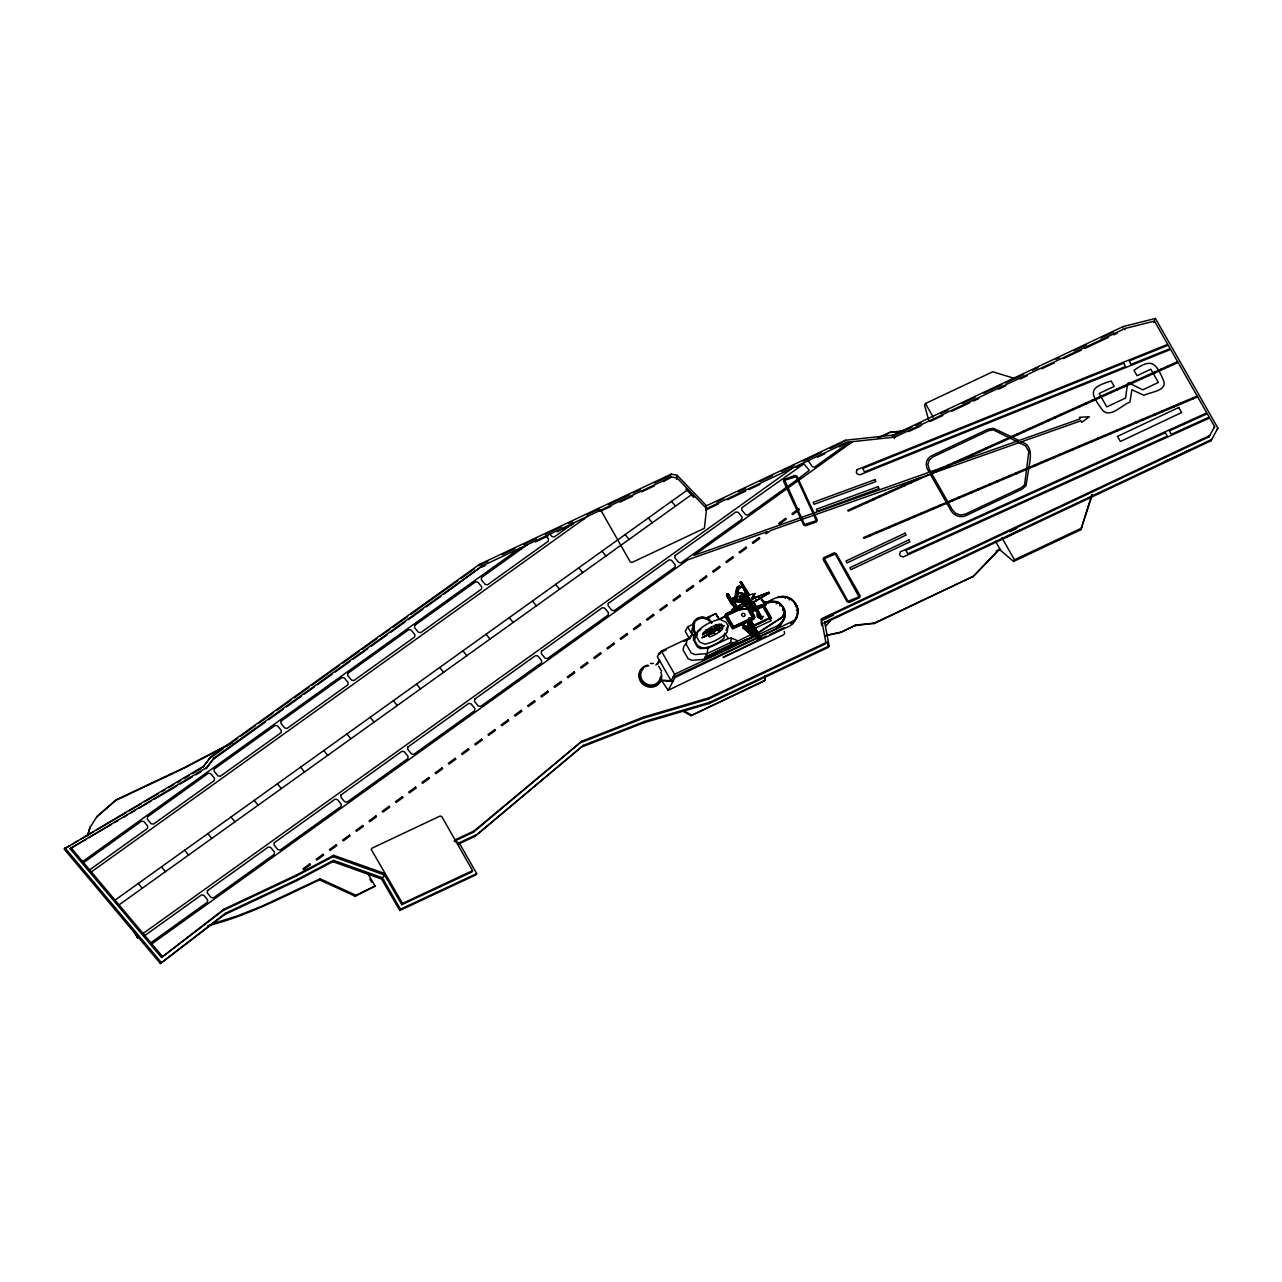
<?xml version="1.0" encoding="UTF-8"?>
<svg xmlns="http://www.w3.org/2000/svg" width="1282" height="1282" viewBox="0 0 1282 1282"><rect width="100%" height="100%" fill="white"/><g stroke="black" fill="none" stroke-linecap="round" stroke-linejoin="round"><path stroke-width="1.5" d="M754.521 617.603L753.704 619.27L732.503 628.901L724.747 616.193L725.58 614.527L732.246 611.37M728.08 625.792L727.166 632.266A46.184 44.79 -3.6 0 1 704.988 644.205L699.603 641.978L696.655 636.833L697.568 631.209A46.184 44.79 -3.6 0 1 719.763 619.254L726.109 622.331L728.08 625.792L726.045 630.247M726.734 594.784L727.679 593.726L734.955 607.556L727.054 593.822C727.551 595.361 730.115 595.489 728.753 596.595M727.327 594.063C727.631 592.845 729.65 598.47 728.865 594.88M727.679 593.726L726.67 595.281M732.326 604.671L731.189 603.534L732.775 603.63M732.983 603.197L732.198 604.639L732.23 603.838C733.721 601.546 731.237 602.316 733.016 601.931M737.278 609.158L745.179 604.623L747.326 608.95L736.429 609.351L737.038 610.408L747.47 608.646M743.848 602.7L744.794 602.444L744.009 601.963M744.233 602.941L744.409 601.771M761.204 618.1L762.534 616.498M752.021 628.26L751.877 632.827L750.018 629.125L751.877 632.827L752.117 629.526M747.342 630.888L750.13 624.831L752.021 632.811L750.098 629.029L752.069 632.731M737.294 595.633L738.769 593.085L741.781 593.085L746.14 594.816L745.996 597.043M737.807 640.776L731.349 638.083L728.288 638.548L707.904 648.147L707.103 653.644L705.212 657.169L751.348 634.446L742.679 627.555L750.771 634.638L741.557 623.981L751.685 629.847L741.765 623.949M749.794 607.588L755.002 616.722L754.169 618.405L747.727 621.466L751.813 634.638L750.226 624.911L750.451 633.997M753.688 628.228L751.14 634.558L747.743 621.321L752.951 629.542L747.438 621.578L741.589 624.382M735.323 600.986C734.714 597.156 735.564 582.589 740.852 587.284L739.249 588.134L738.608 586.595L737.454 586.948L739.634 586.611L737.567 586.723L735.275 599.255L736.589 601.707L740.772 601.819L741.797 600.713L739.185 601.915L741.156 602.236C746.252 598.357 742.118 593.294 741.941 600.425L739.249 601.787M736.413 598.646L736.749 595.922L736.413 598.646L739.506 599.928C740.067 589.015 745.291 602.091 746.284 596.931M764.745 679.091L765.017 675.406M682.28 710.885L690.966 715.677L764.601 680.934L765.29 676.495M718.497 503.954L705.869 509.916L706.238 505.509M1028.741 468.555L1026.017 485.686L1022.107 489.131L966.372 515.428A11.218 10.32 28.2 0 1 951.1 510.781L946.837 503.297M1028.853 467.449C1030.504 458.379 1033.244 444.886 1021.241 441.889M738.72 586.355L737.054 596.306L732.807 598.422L737.422 608.694M752.726 599.079L752.822 598.261M752.774 598.982L753.64 596.723L751.476 598.341L752.774 598.982L753.64 596.723M753.207 597.236L754.89 593.47L752.71 596.979M739.57 599.143L740.195 595.793M726.686 595.168L728.24 593.774M693.883 625.312A8.814 8.109 28.2 0 0 694.379 632.491L695.709 634.846L694.668 640.535L697.616 645.695L702.84 648.195A43.828 40.351 28.2 0 0 723.961 638.244L724.442 634.894M695.709 634.846L696.334 635.391L696.863 632.539L700.869 629.478M747.727 621.514L757.694 638.981M702.6 634.302L721.734 624.51L702.664 634.446L712.343 629.254L711.109 627.17L711.638 629.43L717.359 626.818M737.054 596.306L739.602 586.178L739.249 588.134M749.185 627.106L750.018 624.847M750.21 624.911L746.124 626.93L752.053 632.779L750.226 624.895L746.316 626.706M702.696 635.135L703.033 633.084A36.97 35.848 -3.6 0 1 719.875 624.014M695.405 635.423L691.735 635.311L686.896 640.551L686.191 644.253L691.174 652.987L694.892 654.589L707.103 653.644L730.596 642.554L731.349 638.083M693.29 628.34L693.418 623.501L693.899 628.372M740.772 601.819L741.99 600.329L742.134 595.233M716.526 626.738L715.468 624.911L718.016 629.334C743.256 614.943 682.2 648.452 708.561 634.302L706.078 630.023M751.813 634.638L750.194 634.109C753.015 634.782 745.114 622.603 745.739 628.629L746.877 631.032L746.236 626.722L752.085 632.523M751.685 629.847L753.56 628.741L754.521 632.17L753.351 632.763L750.787 630.183L753.56 628.741M742.919 600.489L742.518 602.348L745.291 604.88L746.044 602.861L745.034 601.082L742.855 600.601L745.034 601.082M785.93 596.899L789.151 598.678L785.93 596.899L785.177 598.309M783.27 615.36L783.943 612.716M797.42 613.197C798.862 611.017 794.536 621.033 796.843 617.331M751.925 632.459L750.242 629.43M735.996 611.274L739.329 606.787M87.673 835.031L89.852 827.675L97.176 816.249L116.101 799.808L184.304 767.63L232.218 742.502M87.593 835.784L90.189 827.05M1091.895 494.628L1080.854 529.722L1013.565 561.468L999.479 549.465L996.098 551.036M1092.264 494.74L1080.854 529.722M776.796 602.877L776.171 603.87M783.222 620.296L779.744 626.209L776.171 628.613L672.986 677.297L675.053 677.457L794.92 620.135M783.43 619.478C773.383 638.051 791.811 603.165 782.629 620.969M736.477 599.912L736.99 601.018L737.775 600.457M704.603 618.565L708.129 619.671M743.512 598.181L741.493 595.617L743.56 598.806L745.146 595.906L744.634 596.723M743.768 597.716L743.256 598.662M743.816 598.341C747.23 599.063 748.047 599.287 746.701 595.425L739.858 598.87L740.932 600.745L743.528 599.303L740.932 600.745M746.637 596.611L742.711 595.168L742.438 596.723M743.512 597.684L742.983 596.659L743.88 597.22L743.207 598.325L744.842 595.201L742.022 593.582L741.317 595.056L743.945 597.124M742.374 595.874L743.4 596.947L744.153 594.784A10.336 9.519 28.2 0 0 746.236 595.793L748.223 596.787L746.268 595.874M742.839 595.329C739.858 593.646 744.97 603.101 745.323 594.095C745.451 594.768 746.252 596.082 744.89 594.127M743.528 597.508L742.294 596.595L742.631 594.287M747.678 598.021C743.945 600.072 744.73 595.713 746.797 598.005M744.313 597.316L746.268 597.829L744.666 597.22M742.871 597.204L742.871 596.947M745.627 598.502L743.848 598.662L745.227 597.572L742.438 596.322M747.294 630.84L749.041 627.09M746.236 597.877L747.438 596.803M752.871 630.039L752.951 631.433L754.104 630.696M745.996 597.829L744.858 596.579L744.281 598.726L742.919 598.021L743.993 595.986A6.426 6.25 28.7 0 0 745.291 596.627C749.153 596.274 749.233 598.373 751.685 603.181L756.765 600.713L752.822 593.806L747.069 596.05M744.313 596.531L744.746 595.697C742.775 596.322 742.502 595.024 743.015 596.611M743.56 598.806L744.105 597.781L745.483 598.373M744.073 596.723C744.538 597.7 743.977 598.534 746.124 594.528M743.159 597.652L744.489 596.178M743.864 595.329L744.057 594.72M745.98 596.418L745.531 595.569L745.002 596.579M744.201 596.499L741.877 593.999L742.791 593.71M742.935 595.874L747.823 597.749L745.691 596.979L745.964 594.832M743.448 595.954L743.191 594.912L743.929 595.954M746.156 597.508L745.803 596.771L746.925 598.021M748.047 597.316L747.823 596.322M752.871 597.284L754.89 593.47M739.746 596.723L735.291 596.034L737.775 596.787M743.64 596.499L742.15 595.168L743.448 594.175M744.81 596.931L745.387 597.284M742.566 596.082L744.922 597.476L744.105 596.434M1217.195 429.438L1217.9 428.124L1155.402 318.449L1123.16 326.557L893.025 435.111L845.303 440.271L706.494 505.765L677.136 475.302L671.255 474.116L479.532 564.352L210.777 756.781L203.582 766.219L64.1 849.021L160.394 963.551L224.478 914.723L296.959 880.59L332.823 861.648L333.528 860.334L382.26 877.705L400.497 909.178L399.792 910.492L381.555 879.019L332.823 861.648M383.927 876.359L385.321 873.731L333.737 855.334L333.032 856.648L295.87 876.279L223.148 910.524L161.484 957.51L70.013 848.7L206.803 767.485L214.094 757.934L482.224 565.955L671.335 476.936L677.216 478.122L706.574 508.601L704.395 528.296L631.93 562.494L630.295 561.949L600.777 510.14L600.072 511.454L598.357 508.425L597.652 509.739L586.852 514.819M203.582 766.219L202.876 767.533L210.777 756.781M206.803 767.485L206.098 768.799L214.094 757.934M161.484 957.51L223.853 909.21L296.575 874.965L333.737 855.334M160.394 963.551L225.183 913.409L297.664 879.276L333.528 860.334M223.148 910.524L223.853 909.21M224.478 914.723L225.183 913.409M295.87 876.279L296.575 874.965M296.959 880.59L297.664 879.276M479.532 564.352L478.827 565.683L487.817 561.436M444.149 594.031L482.224 565.955M207.844 925.764C247.17 916.085 283.082 896.807 319.571 879.853L320.131 878.795L355.835 895.221L375.129 886.118L367.614 873.138M319.571 879.853L355.258 896.278L355.835 895.221M375.129 886.118L355.258 896.278M381.555 879.019L384.632 875.045L401.827 904.723L471.888 871.968L472.593 870.638L441.745 816.522L440.143 816.025L371.876 848.235L371.251 849.469L402.532 903.409L401.827 904.723M399.792 910.492L475.975 874.869L476.68 873.555L459.148 842.787L454.357 841.184L455.062 839.87L474.148 830.896L582.028 741.124L644.077 716.91L709.042 697.809L825.896 642.683L821.458 618.789L1209.711 435.56L1209.006 436.874L820.752 620.103M454.357 841.184L473.443 832.21L474.148 830.896M475.542 835.079L459.148 842.787L458.443 844.101L474.837 836.393L583.342 745.371L644.75 721.397L709.827 702.264L829.101 646L824.663 622.107L1211.666 439.47L1210.961 440.784L823.957 623.421L824.663 622.107M671.255 474.116L670.55 475.43L654.541 482.961M671.335 476.936L663.387 481.663M676.431 476.616L677.136 475.302M676.511 479.436L677.216 478.122M705.869 509.916L706.574 508.601L847.226 442.226L894.948 437.082L1125.292 328.416L1154.473 321.077L1214.615 426.634L1213.91 427.948M473.443 832.21L582.028 741.124M474.837 836.393L583.342 745.371M666.336 649.814L659.236 653.163L657.346 656.705L671.095 680.822L674.604 674.284L777.789 625.6C785.914 622.155 787.965 610.488 781.139 604.719C775.882 596.771 765.578 606.402 761.54 599.175M689.86 637.603L661.368 651.048L659.749 654.06L659.236 653.163M657.746 664.236L659.637 660.727M694.716 623.469L687.649 626.802L685.245 631.305L689.7 639.125L691.735 635.311M581.323 742.438L643.372 718.224L644.077 716.91M582.637 746.685L644.045 722.711L644.75 721.397M693.001 635.039L691.911 631.449A8.814 8.109 28.2 0 1 692.52 627.86M661.592 680.566L668.178 690.293L675.053 677.457M709.587 617.924L710.516 616.193L706.959 617.876M731.349 599.239C729.234 600.152 732.599 599.014 730.484 597.492C727.118 597.941 726.141 593.742 728.336 598.069C729.827 602.22 732.23 602.652 732.503 603.55M726.429 594.928L726.894 595.665L728.593 594.159M727.198 594.255L728.032 596.242M728.817 594.784L728.432 595.457M727.263 596.338L726.75 595.745M727.535 594.447L728.112 594.015M727.391 596.867L729.859 596.386L730.019 598.822M728.16 597.284L727.872 596.515L727.759 597.524M729.426 598.229L728.112 597.813M728.721 597.444C728.833 598.934 727.263 596.595 730.484 597.492M728.4 598.646C730.035 597.668 731.557 599.399 730.083 598.886M730.083 597.011L729.057 597.428L728.817 596.066M732.663 601.546L728.849 598.902M729.682 598.534L730.131 597.108L730.227 597.973M729.218 596.979L729.506 595.986M729.923 601.306C729.298 599.335 730.74 600.505 731.285 599.992M730.067 599.335L729.121 599.655L730.051 601.226M732.118 604.848L732.695 602.636C732.919 600.216 728.625 603.021 730.74 600.537M740.307 582.14L749.233 599.271L745.179 601.546L749.041 599.688L740.307 582.14L741.3 581.675L749.505 594.88M731.75 599.72L730.948 600.745L731.397 599.319M741.044 582.589L741.3 581.675M730.436 601.883L730.003 601.146M731.397 601.018L732.391 600.825L733.032 603.469M738.672 586.9L740.403 588.118M731.493 601.05L732.391 600.825M732.807 598.422L735.868 596.771M731.589 600.954L731.028 600.601M730.932 603.085C732.711 601.771 729.57 603.566 731.253 601.899M740.115 587.156L740.547 586.323M740.339 587.444L740.788 586.611M732.775 603.037L732.15 604.287M735.003 599.752L741.99 600.329M686.447 643.452L683.819 646.288L683.114 649.99L688.097 658.708L691.815 660.326L704.026 659.381L705.052 657.458L737.326 642.234M731.75 609.928L748.175 600.441L731.75 609.928L732.246 610.809L750.066 603.774L732.246 610.809M736.589 601.707L741.22 602.107M741.493 595.617L742.374 597.156M739.858 598.87L741.092 600.457M741.845 595.761L742.07 595.072M739.073 602.107L741.028 601.322M705.052 657.458L709.924 657.073L752.133 636.946M743.832 597.172L743.848 596.242M744.714 594.495L746.156 595.249M737.086 610.312L737.438 608.87L740.467 607.283M737.278 609.799L737.759 608.998M744.361 597.765L744.938 596.803M744.906 597.524L746.557 597.172M746.701 595.425L747.598 597.604M743.544 604.126L745.355 604.784M744.97 598.309L746.765 598.037M747.086 598.534L745.323 598.694M747.47 598.534L748.143 597.268L747.326 597.268M751.46 602.268L744.842 603.085L744.249 601.979M749.169 599.976L750.114 603.005L751.765 601.867M752.838 596.322L751.428 598.438M751.909 599.095L753.544 597.556M690.966 715.677L765.001 680.181M751.284 607.075L749.922 604.094M747.727 620.36L748.816 618.293L760.162 638.212L759.072 640.263L747.727 620.36L748.864 621.225M760.787 637.747L749.553 618.052L760.739 637.843L759.345 638.019M844.598 441.585L845.303 440.271M758.335 637.555L756.636 638.388L748.047 623.292L749.649 620.023L748.127 619.831L758.239 637.955M749.361 621.177L748.223 623.389L749.874 622.683M643.372 718.224L708.337 699.123L709.042 697.809M749.025 623.1L751.605 628.132M748.88 623.949L749.778 622.091M750.803 620.488L749.169 621.209M750.803 624.703L749.89 621.433M847.226 442.226L839.309 446.953M750.05 626.001L750.948 624.142M750.611 625.376L751.54 623.34L750.018 623.148M644.045 722.711L709.122 703.578L709.827 702.264M768.96 592.941L753.031 602.556M750.627 627.01L751.524 625.167M757.534 614.847L757.774 616.738L758.752 613.437M752.646 627.876L751.797 624.911M751.204 628.036L752.101 626.193M764.088 603.902L764.889 602.396L768.447 601.899L764.889 602.396M762.838 606.739L763.559 605.408L770.386 617.395L769.681 618.725L762.838 606.739L752.598 611.578M752.694 627.218L751.749 628.981L752.742 627.299M752.502 628.693L753.431 626.658L753.752 629.478M752.374 630.087L753.271 628.228M750.948 634.398L752.967 630.68L751.348 634.446M753.495 632.042L754.441 630.279M753.351 632.763L750.883 630.007M753.544 632.138L754.489 630.375M754.393 632.01L755.322 629.975L753.8 629.783L754.169 630.568M761.011 619.238L762.213 618.373L753.303 601.242L762.005 618.773L761.011 619.238L750.98 602.332L761.22 618.837M754.072 633.068L755.018 631.305L754.12 633.148M754.713 634.173L755.611 632.33M755.29 635.199L756.188 633.356M756.46 637.25L757.358 635.391M756.636 638.388L758.255 635.103L758.319 636.353L757.454 634.702L756.572 638.035L758.223 637.346M757.037 638.276L757.95 636.257M757.502 637.971L754.521 633.244M759.281 635.359L757.63 636.08M759.393 635.584L757.758 636.289M758.175 638.644L759.2 636.753L757.614 636.273L757.229 633.132M751.3 610.472L763.8 604.575L771.267 617.684L770.322 619.462L771.219 620.632L753.848 628.821M779.873 606.146L780.337 605.072M782.629 609.351L782.965 608.165M782.501 610.248L783.863 608.581L783.062 610.088M789.279 599.976L790.033 598.566L792.965 600.745L790.033 598.566M780.562 623.164L777.261 627.01L780.914 623.597L778.062 625.52M784.6 615.729C783.879 619.975 785.129 612.94 785.145 612.492M780.257 624.19L783.59 620.376M784.488 616.386L784.247 618.052M777.261 627.01L780.914 623.597M780.738 624.51L781.058 622.699M795.513 606.418L796.266 605.008L797.58 608.341L796.442 610.536M904.211 430.496L890.413 432.451L896.326 431.858M797.757 609.158L797.276 613.998M790.754 623.324L794.503 620.536M791.122 623.805L791.507 621.93M892.32 436.425L893.025 435.111M796.362 616.962L794.279 621.401L794.552 619.639M894.243 438.396L894.948 437.082M1013.357 378.062L992.717 371.78L925.428 403.526L924.53 405.208L928.793 420.368M825.896 642.683L825.191 643.997L708.337 699.123M709.122 703.578L828.396 647.314L829.101 646M825.32 635.792L840.591 632.475L855.911 625.007L873.907 623.244L973.134 576.419L999.8 548.856L995.473 541.244M840.591 632.475L855.911 625.007M855.751 625.328L854.036 625.792L873.907 623.244M873.571 623.869L973.134 576.419M999.8 548.872L972.798 577.044M1122.455 327.872L1123.16 326.557M1124.586 329.73L1125.292 328.416M1013.565 561.468L1014.463 559.785L1081.752 528.04M1154.697 319.763L1155.402 318.449M1153.768 322.391L1154.473 321.077M744.938 597.204L745.82 597.62M743.24 597.412L741.268 595.008M742.759 597.124L741.605 595.938M1209.006 436.874L1214.615 426.634M1210.961 440.784L1217.9 428.124M743.464 596.979L742.727 596.178M746.461 598.614L747.406 598.534L745.707 598.341M745.179 597.797L744.489 597.524M808.237 460.623L812.291 466.712L814.663 467.097L849.726 441.97M745.739 598.534L746.589 598.63M794.279 621.401C799.712 615.6 799.087 606.226 793.43 600.825C785.513 592.46 773.879 598.021 765.787 602.909M1007.027 536.918L1014.302 533.072M655.855 665.038L659.509 660.374M737.182 595.649L738.897 593.165L743.464 593.55M693.722 622.796C699.075 617.507 692.761 622.443 694.091 624.767M750.323 599.832L750.435 601.45M735.724 611.065L739.201 607.203M758.64 612.315L757.069 614.126L757.374 616.578L759.393 618.212L761.925 618.084L763.495 616.273M830.383 620.905L825.56 626.273M695.197 635.071L693.53 636.962L693.482 640.006L697.408 646.881L700.164 648.596L707.904 648.147M708.93 631.129L716.702 627.01M710.004 631.353L712.856 630.92M714.683 628.02L716.061 626.497M712.84 631.706L709.988 632.154M715.773 628.26L716.558 627.379M713.914 631.946L710.5 633.773M718.593 628.613L715.741 629.045M719.667 628.837L718.305 630.359L714.715 629.606M750.643 634.734L751.524 632.699M746.012 626.946L750.883 633.869L741.925 624.254M96.839 816.874L115.765 800.433L182.172 769.104M735.403 609.591L726.75 593.967L735.515 609.367M726.942 594.047L726.622 594.191M730.387 601.819L731.109 600.938C728.993 600.505 729.65 598.87 730.852 601.418L731.734 602.043M732.359 602.893L733.112 602.812M719.25 631.593L718.016 629.334M750.787 630.183L751.621 629.734M751.028 633.757L750.194 634.109M796.859 510.188L791.972 513.745L792.661 514.595L797.34 511.197M797.644 509.627L798.766 508.81L799.455 509.659L798.109 510.637M210.072 758.095L223.02 748.832M226.257 746.509L237.587 738.4M240.824 736.076L255.406 725.644M258.644 723.32L273.21 712.888M276.447 710.565L291.014 700.132M294.251 697.825L308.834 687.392M312.071 685.069L339.586 665.358M342.823 663.05L359.008 651.448M362.261 649.141L376.828 638.708M380.065 636.385L389.776 629.43M393.013 627.106L407.58 616.674M410.817 614.366L457.77 580.746M461.007 578.422L473.971 569.16M213.389 759.248L265.39 722.022M268.643 719.683L283.258 709.218M286.511 706.895L301.142 696.414M304.395 694.091L314.138 687.104M317.391 684.78L332.006 674.316M335.259 671.992L349.89 661.512M353.143 659.188L367.758 648.708M371.011 646.384L387.26 634.75M390.513 632.427L405.144 621.946M408.397 619.623L423.012 609.158M426.265 606.835L440.896 596.354M82.625 861.552L519.867 548.231M83.57 862.69L141.533 821.137L143.904 821.522L147.718 826.185L147.478 828.428L89.628 869.885M527.239 544.77L481.567 577.493L481.327 579.736L485.141 584.4L487.513 584.784L548.295 541.228L548.52 538.985L546.036 535.924M574.192 522.655L554.305 536.918L551.949 536.533L549.946 534.081M91.343 871.92L587.477 516.406M115.043 900.108L688.13 489.452M119.05 904.884L692.488 493.971M143.103 933.488L792.933 467.85M144.818 935.539L201.482 894.916L203.854 895.301L207.652 899.98L207.428 902.207L150.875 942.735M786.331 487.384L747.855 514.963L745.483 514.579L741.685 509.916L741.909 507.672L803.926 463.844L809.246 470.366L798.221 478.875M787.1 486.84L797.436 479.42M151.821 943.873L687.809 559.801L767.229 531.71L765.53 532.943L766.235 533.793L770.851 530.428L801.25 519.691M786.956 488.746L693.866 555.459L800.385 517.8M787.741 488.202L798.077 480.782M798.846 480.237L852.706 441.633M781.94 617.283L750.627 637.394M779.616 619.11C785.177 616.37 785.257 608.373 780.946 604.463C771.443 596.322 759.425 608.533 749.313 609.014M708.433 620.408L711.238 622.876M761.284 600.024L763.719 602.732M779.777 618.821L751.989 637.234L709.924 657.073M729.859 596.386L727.07 595.842M728.336 598.069L729.202 597.604L730.452 599.559M731.125 598.598L730.259 599.079M731.109 600.938L730.067 601.723M731.493 603.63L732.375 603.149M722.952 626.93L704.026 637.106M65.815 848.011L69.244 845.992M72.673 843.989L77.801 840.96M81.231 838.957L93.217 831.906M96.647 829.903L125.78 812.804M129.21 810.785L141.196 803.75M144.626 801.731L158.327 793.686M161.756 791.667L165.186 789.664M168.615 787.645L173.743 784.632M177.172 782.613L180.602 780.61M184.031 778.591L189.159 775.578M192.588 773.559L201.162 768.543M70.013 848.7L85.509 839.598M88.955 837.579L111.358 824.438M114.803 822.403L118.248 820.384M123.409 817.355L126.854 815.32M130.299 813.301L135.475 810.272M138.921 808.253L150.972 801.17M154.417 799.135L176.82 785.994M180.265 783.975L192.316 776.892M195.761 774.873L200.937 771.828M753.159 602.316L769.456 593.069M183.967 768.255L231.882 743.127M707.119 631.818L708.001 634.75M716.494 626.642L721.301 624.254M714.907 633.837L712.183 629.013M1015.841 532.238L1020.023 530.011M1009.879 531.726L1016.818 528.28M1181.331 454.036L1190.145 449.662M766.396 636.128L722.968 657.49L789.76 625.985L793.029 623.661L796.41 618.02M769.873 634.43L773.334 632.715M502.224 554.657L514.835 548.728M523.825 544.481L536.437 538.552M545.443 534.322L561.644 526.694M568.839 523.296L572.445 521.598M608.309 504.723L629.654 494.676M633.212 493.009L640.311 489.66M481.519 567.269L485.109 565.57M513.858 552.045L521.037 548.664M535.411 541.901L547.991 535.988M556.965 531.758L573.134 524.146M580.313 520.764L583.919 519.066M601.883 510.605L610.937 506.358M619.975 502.095L632.635 496.134M641.689 491.871L654.349 485.91M716.606 501.983L723.817 498.57M738.24 491.775L745.451 488.362M759.873 481.567L772.501 475.606M781.507 471.359L794.135 465.398M803.141 461.151L821.169 452.642M830.175 448.396L842.803 442.434M727.519 499.692L745.547 491.198M749.153 489.484L759.97 484.388M796.026 467.369L803.253 463.972M817.676 457.161L824.887 453.764M878.122 437.771L890.75 431.826M881.391 436.697L888.602 433.3M894.115 435.592L912.095 427.098M915.685 425.4L921.085 422.868M940.86 413.525L948.055 410.144M962.429 403.349L975.025 397.42M984.015 393.173L1001.995 384.696M1005.585 382.998L1023.565 374.52M1032.555 370.274L1037.955 367.742M1055.935 359.248L1059.525 357.55M1073.915 350.771L1086.495 344.842M1100.869 338.047L1113.465 332.118M908.634 431.601L921.229 425.656M930.235 421.409L942.831 415.48M951.821 411.234L969.817 402.74M973.423 401.042L978.823 398.494M998.614 389.151L1005.809 385.754M1020.216 378.975L1027.411 375.578M1041.801 368.783L1054.397 362.838M1063.403 358.591L1081.399 350.098M1084.989 348.4L1108.385 337.374M1113.786 334.826L1117.391 333.128M740.099 582.525L740.804 582.509M749.281 601.338L743.704 588.262L745.098 589.303M727.535 597.268L728.817 597.172M728.657 599.079L728.801 599.495M728.961 599.175L729.843 598.71L730.211 600.297M731.269 602.332L731.317 603.437M731.333 603.934L732.342 603.79M747.759 597.3L745.339 598.454L747.871 601.306M705.324 618.469L715.933 613.469L719.234 619.27M743.848 602.268L745.291 601.45M745.9 602.524L750.114 603.005L748.512 599.768M737.727 608.133L726.045 613.645L725.227 615.312L732.983 628.02L741.845 624.398M751.028 603.325L758.415 613.036L750.435 603.357M718.417 619.414L726.525 615.584M742.006 608.485L727.198 615.616L733.448 626.577L752.358 617.652L748.063 609.863M719.346 619.478L724.538 617.027M751.444 606.771L747.326 608.95L745.787 606.258M684.091 641.449L687.633 639.766M751.412 611.129L763.559 605.408M749.553 618.052L748.864 619.767M748.047 623.292L749.794 622.379M761.204 617.956L759.329 618.004L761.556 617.427M753.031 625.584L770.386 617.395M751.621 626.962L771.267 617.684M755.995 625.167L766.251 620.344M752.967 630.68L753.944 631.032L753.111 630.135M751.396 633.677L750.948 635.055M750.595 635.087L751.476 634.67M704.026 659.381L725.532 649.221M729.121 647.538L747.053 639.077M757.55 638.18L758.415 637.699L755.37 633.629L755.579 631.545M774.905 631.978L784.328 627.523M668.178 690.293L783.094 635.071A2.917 2.676 28.2 0 0 784.167 631.433M822.804 620.119L833.524 615.072M320.131 878.795L262.906 905.733L238.18 915.62L212.123 923.889M402.532 903.409L472.593 870.638M400.497 909.178L476.68 873.555M1164.601 461.632L1180.209 454.693M920.604 477.481L847.803 510.3L848.267 511.149L1178.078 362.518M931.213 472.705L1177.597 361.652M1197.18 396.042L863.523 537.575L863.972 538.44L1197.676 396.891M754.794 597.62L768.944 592.188M754.665 597.877L768.815 592.444L769.312 593.326M801.266 517.479L813.092 513.297M813.99 512.992L943.215 467.289M954.257 463.379L1080.117 418.877L1079.476 417.307L1089.315 416.73L1081.72 422.323L1080.966 420.768L931.661 473.571M802.147 519.37L813.974 515.188M814.855 514.867L929.674 474.468M693.482 627.459L694.812 631.786M693.338 629.125L692.841 626.882M715.468 624.911L717.183 626.529M749.457 608.742L770.306 602.203M727.952 594.752L729.218 595.265M785.001 611.658L783.302 608.758M709.138 636.817L707.952 634.622M796.266 605.008L797.58 608.341M825.496 635.487L840.752 632.17M750.948 600.889L751.813 600.777M732.615 601.45L731.525 601.29M733.24 602.572L732.15 602.412M900.268 431.473L904.227 431.089M705.212 657.169L710.084 656.801M739.698 587.3L740.852 587.284M730.596 642.554L736.156 642.57M750.996 602.476L749.633 601.867M750.883 602.764L749.473 602.123M650.471 663.419L653.403 663.499M772.774 601.755C777.805 601.37 782.501 605.056 783.719 609.879M694.379 625.52L693.418 623.501M659.877 679.941L671.095 680.822M659.621 680.47L672.89 681.511L671.095 680.197M751.781 624.751L752.726 626.417M751.909 626.465L753.431 626.658M753.672 628.068L754.617 629.734M753.832 629.638L755.499 630.103L755.563 632.859M755.563 631.385L756.508 633.052M755.691 633.1L757.213 633.292L755.819 636.128L757.309 633.436L757.454 636.176M757.582 636.417L759.104 636.609L757.582 639.269L747.678 621.882L748.64 620.071L758.559 637.458M753.672 629.927L753.159 631.048M333.032 856.648L384.632 875.045M728.513 596.21L727.551 594.944M731.093 600.665L731.269 599.559M732.182 602.043L731.91 600.681M731.012 602.989L731.958 603.95M752.021 597.861L752.871 598.165M1011.226 436.633L993.31 428.284L987.957 429.214L931.726 455.735A11.218 10.32 28.2 0 0 927.607 469.533L929.162 472.257M1012.331 437.21L1018.741 440.575M684.412 711.093L691.367 714.923M735.596 600.505L736.862 601.226M741.557 623.981L751.733 630.119M728.288 638.532L724.683 633.228M719.635 627.267L718.016 625.937L715.965 626.241L714.603 627.763L714.811 629.863L718.401 630.616L719.763 629.093L719.555 627.01M718.609 627.811L716.462 627.122L715.837 629.318L717.904 629.75L718.529 627.555M713.882 630.359L712.263 629.029L710.212 629.35L708.85 630.872L709.058 632.955M708.962 632.699L710.597 634.029L712.648 633.725L714.01 632.202L713.802 630.103M742.134 596.643L741.124 595.393M747.839 620.52L748.912 621.385M749.698 623.677L750.755 624.558M751.621 627.154L752.694 628.036M753.479 630.311L754.585 631.353M757.261 636.946L758.367 637.987M743.143 627.202L751.06 634.141M750.563 633.612L747.502 621.61M685.854 489.131L693.866 497.448M729.586 599.191L730.468 599.816M70.718 847.386L162.189 956.196M64.805 847.706L161.099 962.237M671.544 501.342L675.486 506.166M648.372 517.96L652.298 522.784M625.183 534.562L629.109 539.385M601.995 551.18L605.921 556.003M578.807 567.798L582.749 572.621M555.619 584.4L559.561 589.239M532.447 601.018L536.373 605.841M509.258 617.636L513.185 622.459M486.07 634.253L490.012 639.077M462.882 650.855L466.824 655.679M439.694 667.473L443.636 672.297M416.522 684.091L420.448 688.915M393.334 700.693L397.26 705.533M370.145 717.311L374.088 722.135M346.957 733.929L350.899 738.753M323.785 750.547L327.711 755.37M300.597 767.149L304.523 771.972M277.409 783.767L281.335 788.59M254.221 800.385L258.163 805.208M231.032 816.987L234.975 821.826M207.86 833.604L211.786 838.428M184.672 850.222L188.598 855.046M161.484 866.84L165.41 871.664M138.296 883.442L142.238 888.266M699.876 618.533L696.735 620.023M658.676 666.143L661.528 671.143M751.22 602.973L756.701 610.184M757.934 613.261L756.941 610.985M740.275 600.297L742.262 603.117M740.467 601.034L742.663 604.159M747.534 621.161L753.095 629.398M741.092 582.06L749.297 595.265M706.126 630.167L707.167 631.93M705.549 630.456L706.574 632.25M369.857 879.051L371.748 882.304M1100.757 396.282L1099.155 393.478L1114.234 386.379L1111.157 380.994C1088.867 387.821 1089.38 392.244 1102.632 410.288C1110.324 418.637 1122.231 404.599 1129.955 402.115L1131.894 389.744L1144.089 395.353C1149.938 391.971 1166.812 391.09 1163.848 381.315C1156.027 362.662 1151.717 357.63 1133.993 370.322L1137.054 375.706L1150.835 369.2L1158.383 382.453L1142.807 389.808L1128.769 382.949L1127.567 383.526L1125.548 398.045L1106.799 406.891L1101.238 397.148M925.428 403.526L933.216 417.179M1001.947 537.799L1014.463 559.785M930.267 474.196L946.356 502.432M766.123 604.767L761.7 598.886A10.352 9.519 28.2 0 0 754.473 596.771M764.457 602.412L765.963 605.056M749.233 599.271L750.867 602.476M749.313 608.469L753.656 616.081M748.143 606.883L753.896 617.283L733.288 626.994L726.317 614.767L737.134 609.014M748.816 618.293L748.944 619.767M749.666 619.863L749.89 622.908L751.717 623.469M750.611 621.53L750.835 623.084M748.127 619.831L759.345 639.494L759.281 636.737M758.543 638.212L759.329 639.606M748.271 620.873L758.111 638.212M747.983 621.385L757.822 638.724M731.878 609.687L732.375 610.569M721.67 624.414L722.744 629.061A36.97 35.848 -3.6 0 1 710.516 636.705M715.228 613.966L711.67 615.648M717.135 626.433L719.779 631.145M696.495 635.103L694.171 631.032A10.352 9.519 28.2 0 1 698.033 618.084A10.352 9.519 28.2 0 1 711.895 622.667M696.334 635.391L694.011 631.321A10.352 9.519 28.2 0 1 697.873 618.373A10.352 9.519 28.2 0 1 711.734 622.956M687.649 626.802L692.536 635.375M661.368 651.048L674.604 674.284M134.081 930.7L137.719 938.136L132.815 929.53M708.593 634.414L709.811 636.625M1173.447 363.527L1173.911 364.392M1167.181 366.348L1167.646 367.213M1160.915 369.184L1161.38 370.033M1154.649 372.004L1155.13 372.854M1148.384 374.825L1148.864 375.674M1142.134 377.645L1142.599 378.51M1135.868 380.466L1136.333 381.331M1129.602 383.286L1130.067 384.151M1123.336 386.106L1123.817 386.972M1117.071 388.927L1117.551 389.792M1110.821 391.763L1111.286 392.613M1104.555 394.584L1105.02 395.433M1098.289 397.404L1098.77 398.253M1092.024 400.224L1092.504 401.09M1085.774 403.045L1086.239 403.91M1079.508 405.865L1079.973 406.731M1073.242 408.686L1073.707 409.551M1066.977 411.506L1067.457 412.371M1060.711 414.326L1061.192 415.192M1054.461 417.163L1054.926 418.012M1048.195 419.983L1048.66 420.833M1041.929 422.804L1042.394 423.653M1035.664 425.624L1036.144 426.489M1029.398 428.444L1029.879 429.31M1023.148 431.265L1023.613 432.13M1016.882 434.085L1017.347 434.951M1010.617 436.906L1011.097 437.771M1004.351 439.742L1004.832 440.591M998.101 442.562L998.566 443.412M991.835 445.383L992.3 446.232M985.57 448.203L986.034 449.069M979.304 451.024L979.785 451.889M973.038 453.844L973.519 454.709M966.788 456.664L967.253 457.53M960.522 459.485L960.987 460.35M954.257 462.321L954.721 463.171M947.991 465.142L948.472 465.991M941.741 467.962L942.206 468.811M935.475 470.782L935.94 471.648M916.678 479.244L917.159 480.109M910.428 482.064L910.893 482.929M904.163 484.884L904.627 485.75M897.897 487.721L898.362 488.57M891.631 490.541L892.112 491.391M885.365 493.362L885.846 494.211M879.115 496.182L879.58 497.047M872.85 499.002L873.314 499.868M866.584 501.823L867.065 502.688M860.318 504.643L860.799 505.509M854.068 507.464L854.533 508.329M749.617 622.427L752.422 627.731M1192.933 397.853L1193.382 398.718M1186.603 400.529L1187.052 401.41M1180.257 403.221L1180.706 404.086M1173.927 405.913L1174.376 406.779M1167.598 408.589L1168.046 409.471M1161.252 411.282L1161.716 412.147M1154.922 413.974L1155.37 414.839M1148.592 416.65L1149.041 417.531M1142.246 419.342L1142.711 420.208M1135.916 422.034L1136.365 422.9M1129.586 424.711L1130.035 425.592M1123.256 427.403L1123.705 428.268M1116.91 430.095L1117.359 430.96M1110.581 432.771L1111.029 433.653M1104.251 435.463L1104.699 436.329M1097.905 438.156L1098.37 439.021M1091.575 440.848L1092.024 441.713M1085.245 443.524L1085.694 444.389M1078.899 446.216L1079.364 447.081M1072.569 448.908L1073.018 449.774M1066.239 451.585L1066.688 452.45M1059.91 454.277L1060.358 455.142M1053.564 456.969L1054.012 457.834M1047.234 459.645L1047.682 460.51M1040.904 462.337L1041.353 463.203M1034.558 465.029L1035.023 465.895M1028.228 467.706L1028.677 468.571M1021.898 470.398L1022.347 471.263M1015.552 473.09L1016.017 473.955M1009.222 475.766L1009.671 476.632M1002.893 478.458L1003.341 479.324M996.563 481.151L997.011 482.016M990.217 483.827L990.666 484.692M983.887 486.519L984.336 487.384M977.557 489.211L978.006 490.077M971.211 491.887L971.676 492.753M964.881 494.58L965.33 495.445M958.551 497.272L959 498.137M952.206 499.948L952.67 500.813M945.876 502.64L946.324 503.505M939.546 505.332L939.994 506.198M933.216 508.009L933.665 508.874M926.87 510.701L927.319 511.566M920.54 513.393L920.989 514.258M914.21 516.069L914.659 516.934M907.864 518.761L908.329 519.627M901.534 521.453L901.983 522.319M895.205 524.13L895.653 524.995M888.859 526.822L889.323 527.687M882.529 529.514L882.977 530.379M876.199 532.19L876.648 533.072M869.869 534.882L870.318 535.748M732.951 598.149L737.567 608.437M757.806 611.626L758.415 613.036M743.704 588.262L744.313 589.672M745.803 590.97L749.361 599.287M744.185 588.037L749.073 599.479M713.449 631.241L707.792 634.382M713.016 631.818L711.542 629.222M753.463 628.917L754.489 632.234M758.463 638.132L759.056 640.119M756.572 634.814L757.165 636.801M754.681 631.497L755.274 633.484M750.899 624.863L751.492 626.85M749.009 621.546L749.601 623.533M827.371 641.801L828.396 647.314M821.089 621.946L821.778 625.616M753.528 626.802L753.672 629.542M752.582 625.151L752.646 626.401M751.637 623.485L751.781 626.225M754.313 597.059A10.352 9.519 28.2 0 1 757.358 597.284M747.134 600.954A10.352 9.519 28.2 0 1 749.057 598.838M660.326 677.377A10.032 9.246 28.2 0 1 646.432 683.931A10.032 9.246 28.2 0 1 643.26 668.803M661.192 675.935A11.394 10.496 28.2 0 1 651.432 687.184A11.394 10.496 28.2 0 1 638.965 677.056A11.394 10.496 28.2 0 1 648.724 665.807M660.919 672.345A11.394 10.496 28.2 0 1 654.253 685.966A11.394 10.496 28.2 0 1 639.814 678.05A11.394 10.496 28.2 0 1 647.747 665.118M744.377 613.661A1.731 1.586 28.2 0 1 744.345 616.322A1.731 1.586 28.2 0 1 741.749 615.152A1.731 1.586 28.2 0 1 743.672 613.341M750.146 604.399A1.731 1.586 28.2 0 1 748.784 606.707A1.731 1.586 28.2 0 1 747.102 604.383M749.329 604.415A1.731 1.586 28.2 0 1 749.826 606.594A1.731 1.586 28.2 0 1 747.614 607.075A1.731 1.586 28.2 0 1 746.781 604.96M749.778 606.69A1.731 1.586 28.2 0 1 746.509 605.969M1028.805 451.568L1024.606 484.788L1021.113 487.817L965.25 514.178L960.538 515.027L955.827 513.457L952.414 509.916L929.129 469.052L927.912 464.469L929.226 460.078L932.703 457.049L988.566 430.704L993.294 429.855L1025.552 445.864L1028.805 451.568M900.413 551.821L899.563 554.337L900.509 556.035L903.217 556.933L1208.606 418.445L1208.141 417.595L1171.267 434.326L1169.376 430.912L1206.266 414.182L1205.785 413.333L900.413 551.821M857.161 469.645L856.216 472.113L857.081 473.843L859.757 474.853L1169.665 349.842L1169.232 348.976L1131.012 364.376L1129.282 360.915L1167.501 345.499L1167.069 344.634L857.161 469.645M750.355 623.116L749.409 624.879L750.403 623.212M147.558 816.826L147.318 819.07L151.132 823.749L153.503 824.118L214.286 780.562L214.511 778.318L210.713 773.655L208.341 773.27L147.558 816.826M214.35 768.96L214.126 771.203L217.94 775.882L220.296 776.251L281.079 732.695L281.319 730.452L277.505 725.788L275.149 725.404L214.35 768.96M281.159 721.093L280.934 723.336L284.732 728L287.104 728.384L347.887 684.828L348.127 682.585L344.313 677.922L341.941 677.537L281.159 721.093M207.492 890.621L207.267 892.849L211.081 897.528L213.437 897.897L274.22 854.341L274.46 852.113L270.646 847.434L268.291 847.049L207.492 890.621M347.967 673.226L347.726 675.47L351.54 680.133L353.896 680.518L414.695 636.962L414.919 634.718L411.105 630.055L408.75 629.67L347.967 673.226M274.3 842.739L274.076 844.982L277.874 849.662L280.245 850.03L341.028 806.474L341.268 804.231L337.454 799.567L335.083 799.183L274.3 842.739M414.759 625.36L414.535 627.603L418.333 632.266L420.704 632.651L481.487 589.095L481.728 586.852L477.914 582.172L475.542 581.804L414.759 625.36M341.108 794.872L340.868 797.116L344.682 801.795L347.037 802.163L407.836 758.607L408.061 756.364L404.247 751.701L401.891 751.316L341.108 794.872M407.9 747.005L407.676 749.249L411.474 753.928L413.846 754.297L474.628 710.741L474.869 708.497L471.055 703.834L468.699 703.449L407.9 747.005M474.709 699.139L474.468 701.382L478.282 706.045L480.654 706.43L541.437 662.874L541.661 660.631L537.863 655.967L535.491 655.583L474.709 699.139M541.501 651.272L541.276 653.516L545.09 658.179L547.446 658.563L608.229 615.007L608.469 612.764L604.655 608.101L602.3 607.716L541.501 651.272M608.309 603.405L608.085 605.649L611.883 610.312L614.254 610.697L675.037 567.141L675.277 564.897L671.464 560.218L669.092 559.849L608.309 603.405M675.117 555.539L674.877 557.782L678.691 562.445L681.046 562.83L741.845 519.274L742.07 517.031L738.256 512.351L735.9 511.983L675.117 555.539M823.701 557.766L823.156 559.593L847.226 601.851L849.181 602.492L859.629 597.572L860.174 595.745L836.104 553.487L834.149 552.83L823.701 557.766M710.709 630.215L710.084 632.411L712.151 632.843L712.776 630.648L710.709 630.215M784.167 479.404L783.462 481.167L803.718 525.027L805.625 525.828L816.538 521.822L817.259 520.059L796.987 476.199L795.096 475.398L784.167 479.404M824.342 558.519L847.979 601.29L858.988 596.819L835.351 554.048L824.342 558.519M784.744 480.205L804.519 524.53L816.362 520.716L796.186 476.696L784.744 480.205M309.779 863.908L302.985 868.843L303.674 869.693L310.468 864.757L309.779 863.908M323 854.309L316.205 859.244L316.894 860.094L323.689 855.158L323 854.309M336.205 844.71L329.41 849.646L330.115 850.495L336.91 845.559L336.205 844.71M349.425 835.111L342.631 840.047L343.32 840.896L350.114 835.96L349.425 835.111M362.646 825.512L355.851 830.448L356.54 831.297L363.335 826.361L362.646 825.512M375.85 815.929L369.056 820.849L369.761 821.698L376.555 816.762L375.85 815.929M389.071 806.33L382.276 811.266L382.981 812.099L389.76 807.163L389.071 806.33M402.292 796.731L395.497 801.667L396.186 802.5L402.981 797.58L402.292 796.731M415.496 787.132L408.718 792.068L409.407 792.901L416.201 787.981L415.496 787.132M428.717 777.533L421.922 782.469L422.627 783.318L429.422 778.382L428.717 777.533M441.937 767.934L435.143 772.87L435.832 773.719L442.627 768.783L441.937 767.934M455.158 758.335L448.363 763.271L449.053 764.12L455.847 759.184L455.158 758.335M468.363 748.736L461.568 753.672L462.273 754.521L469.068 749.585L468.363 748.736M481.583 739.153L474.789 744.073L475.478 744.922L482.272 739.986L481.583 739.153M494.804 729.554L488.009 734.49L488.698 735.323L495.493 730.387L494.804 729.554M508.009 719.955L501.214 724.891L501.919 725.724L508.714 720.805L508.009 719.955M521.229 710.356L514.435 715.292L515.14 716.125L521.918 711.206L521.229 710.356M534.45 700.757L527.655 705.693L528.344 706.542L535.139 701.607L534.45 700.757M547.654 691.158L540.876 696.094L541.565 696.943L548.359 692.008L547.654 691.158M560.875 681.559L554.08 686.495L554.785 687.344L561.58 682.409L560.875 681.559M574.096 671.96L567.301 676.896L567.99 677.745L574.785 672.81L574.096 671.96M587.316 662.377L580.522 667.297L581.211 668.146L588.005 663.211L587.316 662.377M600.521 652.778L593.726 657.698L594.431 658.547L601.226 653.612L600.521 652.778M613.741 643.179L606.947 648.115L607.636 648.948L614.431 644.013L613.741 643.179M626.962 633.58L620.168 638.516L620.857 639.349L627.651 634.43L626.962 633.58M640.167 623.981L633.372 628.917L634.077 629.766L640.872 624.831L640.167 623.981M653.387 614.382L646.593 619.318L647.298 620.168L654.076 615.232L653.387 614.382M666.608 604.784L659.813 609.719L660.502 610.569L667.297 605.633L666.608 604.784M679.813 595.185L673.034 600.12L673.723 600.97L680.518 596.034L679.813 595.185M693.033 585.586L686.239 590.521L686.944 591.371L693.738 586.435L693.033 585.586M706.254 576.003L699.459 580.922L700.148 581.772L706.943 576.836L706.254 576.003M719.458 566.404L712.68 571.339L713.369 572.173L720.163 567.237L719.458 566.404M732.679 556.805L725.884 561.74L726.59 562.574L733.384 557.654L732.679 556.805M745.9 547.206L739.105 552.141L739.794 552.975L746.589 548.055L745.9 547.206M759.12 537.607L752.326 542.542L753.015 543.392L759.809 538.456L759.12 537.607M785.545 518.409L778.751 523.344L779.456 524.194L786.235 519.258L785.545 518.409M793.59 601.354L795.401 604.559L793.59 601.354M716.125 614.27L718.16 617.828L716.125 614.27M905.06 533.152L845.976 561.019L847.049 562.91L906.134 535.043L905.06 533.152M1178.751 407.484L1117.487 436.377L1120.388 441.457L1181.651 412.548L1178.751 407.484M908.906 539.898L849.822 567.766L850.895 569.657L909.98 541.789L908.906 539.898M1165.402 432.723L905.877 550.411L907.752 553.808L1167.277 436.12L1165.402 432.723M1123.721 363.159L862.77 468.427L864.501 471.888L1125.452 366.636L1123.721 363.159M874.965 479.644L813.205 502.32L814.102 504.275L875.862 481.599L874.965 479.644M878.17 486.599L816.41 509.275L817.323 511.23L879.083 488.554L878.17 486.599M780.866 596.611L777.693 597.492L780.866 596.611M772.693 601.242L769.152 601.803L772.693 601.242M703.962 617.972L700.341 617.956L703.962 617.972M785.113 596.739L781.667 596.531L785.113 596.739M753.383 630.167L752.871 628.26L753.303 630.087"/></g></svg>
